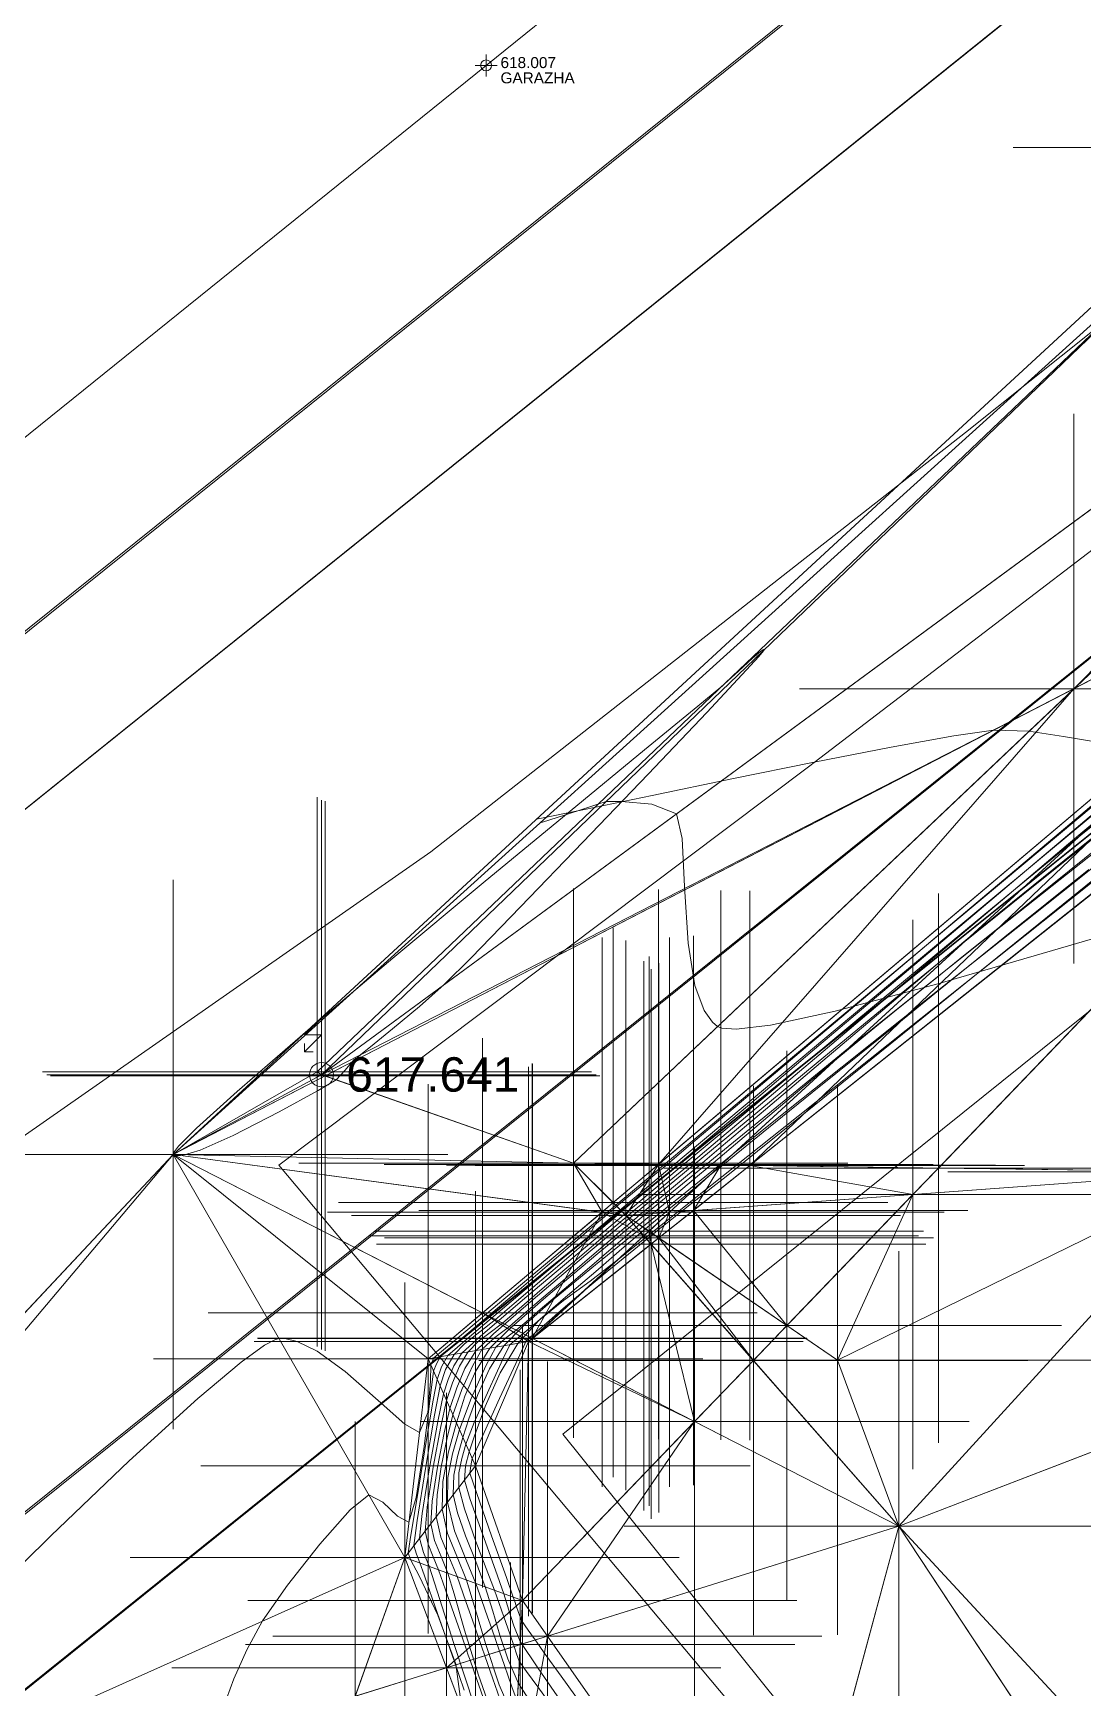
# Model space of a CAD drawing. Header units: metres. Extents: x 7511918 to 7512107, y 4692231 to 4692386.
# Drawn here: x 7511958.15 to 7511969.62, y 4692330.75 to 4692348.82 of the extents above; entities that cross this region are included whole.
import ezdxf

# ---------------------------------------------------------------- set-up
doc = ezdxf.new("R2010")
doc.units = ezdxf.units.M
for name, color, linetype, lineweight in [('A - Rrugë_Pen_No__1', 7, 'Continuous', 0), ('garazha', 134, 'Continuous', 0), ('germimi  modeli pikat', 1, 'Continuous', 0), ('germimi modeli izo hipse', 11, 'Continuous', 0), ('germimi modeli izo hipse krysore', 11, 'Continuous', 0), ('germimi modeli trek', 1, 'Continuous', 0), ('objekt ekzistues', 1, 'Continuous', 0), ('parcela', 7, 'Continuous', 0), ('Parcela Fqinje', 251, 'Continuous', 0), ('rruga_matjet', 45, 'Continuous', 0), ('shtyll elektrike', 1, 'Continuous', 0), ('terreni  izohipset themelore', 211, 'Continuous', 0), ('terreni  pikat modelit', 133, 'Continuous', 0), ('terreni trek modelit', 132, 'Continuous', 0), ('Themel pllaka o3 ferizaj pikat', 30, 'Continuous', 0), ('vellimi  izo kryesore', 97, 'Continuous', 0), ('vellimi  pikat', 97, 'Continuous', 0), ('vellimi  trek', 97, 'Continuous', 0), ('vellimi izo themelore', 97, 'Continuous', 0)]:
    doc.layers.add(name, color=color, linetype=linetype, lineweight=lineweight)
doc.styles.get("Standard").update_dxf_attribs({"font": 'arial.ttf'})

# ---------------------------------------------------------------- blocks, each defined once
blk = doc.blocks.new('Pole electricity_ Shtyllë Elekrike Druri - tension i lartë')
at = {"color": 1, "linetype": 'ByBlock', "lineweight": 0, "flags": 128}
for points in [[(0, 0.5), (0, 2.35), (-0.7, 1.65), (0, 1.65), (-0.7, 0.95)], [(-0.35, 0.95), (-0.7, 0.95), (-0.7, 1.3)]]:
    blk.add_lwpolyline(points, dxfattribs=at)
at = {"color": 1, "linetype": 'ByBlock', "lineweight": 0}
blk.add_circle((0, 0), 0.5, dxfattribs=at)
blk = doc.blocks.new('Shtylle_Elekrike_Druri')
at = {"color": 1, "lineweight": 0}
blk.add_blockref('Pole electricity_ Shtyllë Elekrike Druri - tension i lartë', (0, 0), dxfattribs=at)
blk = doc.blocks.new('*U62', base_point=(7511961.304, 4692337.446, 617.641))
at = {"layer": 'shtyll elektrike', "color": 0, "linetype": 'ByBlock', "lineweight": -2, "xscale": 0.2631578938478685, "yscale": 0.2631578938478685, "zscale": 0.2631578938478685}
blk.add_blockref('Shtylle_Elekrike_Druri', (7511961.304, 4692337.446, 617.641), dxfattribs=at)
at = {"layer": 'shtyll elektrike', "linetype": 'ByBlock', "insert": (7511961.574, 4692337.446, 617.641), "char_height": 0.375, "attachment_point": 4}
blk.add_mtext('617.641', dxfattribs=at)
blk = doc.blocks.new('*U329', base_point=(7511963.103, 4692348.469, 618.007))
at = {"layer": 'rruga_matjet', "linetype": 'ByBlock', "lineweight": -2}
for p, q in [((7511963.103, 4692348.349, 618.007), (7511963.103, 4692348.589, 618.007)), ((7511962.983, 4692348.469, 618.007), (7511963.223, 4692348.469, 618.007))]:
    blk.add_line(p, q, dxfattribs=at)
blk.add_circle((7511963.103, 4692348.469, 618.007), 0.06, dxfattribs=at)
at = {"layer": 'rruga_matjet', "linetype": 'ByBlock', "char_height": 0.12}
for s, insert, attachment_point in [('{\\fArial|b0|i0|c0|p34;\\C256;618.007}', (7511963.26, 4692348.499, 618.007), 4), ('{\\fArial|b0|i0|c0|p34;\\C256;GARAZHA}', (7511963.26, 4692348.393, 618.007), 1)]:
    blk.add_mtext(s, dxfattribs=dict(at, insert=insert, attachment_point=attachment_point))

msp = doc.modelspace()

# ---------------------------------------------------------------- linework, layer by layer
at = {"layer": 'A - Rrugë_Pen_No__1', "color": 5, "linetype": 'Continuous', "lineweight": 13}
for points in [[(7511923.403, 4692314.426), (7511977.414, 4692357.806), (7511977.851, 4692358.357), (7511978.027, 4692359.039), (7511977.913, 4692359.732), (7511977.528, 4692360.32), (7511972.741, 4692364.958), (7511968.144, 4692369.785), (7511963.744, 4692374.793)], [(7511924.358, 4692313.278), (7511979.135, 4692357.266), (7511979.783, 4692357.897), (7511980.312, 4692358.629), (7511980.705, 4692359.443), (7511981.002, 4692360.632), (7511981.013, 4692361.858), (7511980.737, 4692363.052), (7511980.189, 4692364.149), (7511979.399, 4692365.086), (7511974.582, 4692369.882), (7511969.971, 4692374.875)]]:
    msp.add_lwpolyline(points, dxfattribs=at)
for points in [[(7512057.317, 4692333.301, -0.166623), (7512008.192, 4692343.164, -0.026969), (7511992.916, 4692353.524, 0.354905), (7511983.439, 4692353.026), (7511972.538, 4692344.272), (7511925.79, 4692306.725)], [(7512057.317, 4692328.478, -0.165277), (7512005.772, 4692339.077, -0.032931), (7511987.41, 4692351.797), (7511986.673, 4692352.201), (7511985.843, 4692352.338), (7511985.015, 4692352.192), (7511984.282, 4692351.78), (7511967.317, 4692338.154), (7511926.891, 4692305.686)]]:
    msp.add_lwpolyline(points, format="xyb", dxfattribs=at)
at = {"layer": 'garazha'}
msp.add_polyline3d([(7511967.402, 4692351.936, 618.007), (7511963.103, 4692348.469, 618.007)], dxfattribs=at)
at = {"layer": 'germimi  modeli pikat', "color": 1, "linetype": 'Continuous', "lineweight": 0}
for p, q in [((7511959.685, 4692335.724, 617.578), (7511959.685, 4692337.424, 617.578)), ((7511958.835, 4692336.574, 617.578), (7511960.535, 4692336.574, 617.578)), ((7511963.567, 4692333.682, 610.238), (7511963.567, 4692335.382, 610.238)), ((7511962.469, 4692333.492, 617.404), (7511962.469, 4692335.192, 617.404)), ((7511962.717, 4692334.532, 610.238), (7511964.417, 4692334.532, 610.238)), ((7511961.619, 4692334.342, 617.404), (7511963.319, 4692334.342, 617.404)), ((7511962.987, 4692332.323, 610.029), (7511962.987, 4692334.023, 610.029)), ((7511962.137, 4692333.173, 610.029), (7511963.837, 4692333.173, 610.029)), ((7511962.213, 4692331.325, 616.313), (7511962.213, 4692333.025, 616.313)), ((7511963.499, 4692330.854, 610.011), (7511963.499, 4692332.554, 610.011)), ((7511961.363, 4692332.175, 616.313), (7511963.063, 4692332.175, 616.313)), ((7511962.649, 4692331.704, 610.011), (7511964.349, 4692331.704, 610.011))]:
    msp.add_line(p, q, dxfattribs=at)
at = {"layer": 'germimi modeli izo hipse', "color": 11, "linetype": 'Continuous', "lineweight": 0, "elevation": 615}
msp.add_lwpolyline([(7511970.276, 4692340.606), (7511969.6, 4692340.061), (7511968.948, 4692339.526), (7511968.11, 4692338.834), (7511967.155, 4692338.042), (7511966.152, 4692337.207), (7511965.17, 4692336.388), (7511964.279, 4692335.64), (7511963.547, 4692335.023), (7511963.043, 4692334.592), (7511962.837, 4692334.406), (7511962.751, 4692334.267), (7511962.689, 4692334.119), (7511962.638, 4692333.961), (7511962.574, 4692333.66), (7511962.484, 4692333.151), (7511962.405, 4692332.653), (7511962.375, 4692332.384), (7511962.418, 4692332.229), (7511962.481, 4692332.077), (7511962.567, 4692331.806), (7511962.75, 4692331.235), (7511962.979, 4692330.537)], dxfattribs=at)
at = {"layer": 'germimi modeli izo hipse krysore', "color": 11, "linetype": 'Continuous', "lineweight": 0}
for points, elevation in [([(7511969.782, 4692341.078), (7511969.412, 4692341.139), (7511969.034, 4692341.197), (7511968.647, 4692341.208), (7511968.212, 4692341.148), (7511967.528, 4692341.025), (7511966.688, 4692340.86), (7511965.787, 4692340.676), (7511964.918, 4692340.496), (7511964.176, 4692340.342), (7511963.654, 4692340.236)], 618), ([(7511970.369, 4692340.812), (7511969.594, 4692340.169), (7511968.619, 4692339.357), (7511967.521, 4692338.441), (7511966.378, 4692337.486), (7511965.267, 4692336.556), (7511964.264, 4692335.716), (7511963.448, 4692335.03), (7511962.896, 4692334.563), (7511962.684, 4692334.379), (7511962.616, 4692334.255), (7511962.568, 4692334.119), (7511962.525, 4692333.891), (7511962.445, 4692333.419), (7511962.355, 4692332.871), (7511962.282, 4692332.416), (7511962.252, 4692332.225), (7511962.277, 4692332.152), (7511962.372, 4692331.973), (7511962.576, 4692331.543), (7511962.771, 4692331.01), (7511962.838, 4692330.52)], 616), ([(7511970.115, 4692340.701), (7511968.977, 4692339.75), (7511967.737, 4692338.713), (7511966.473, 4692337.655), (7511965.264, 4692336.642), (7511964.186, 4692335.74), (7511963.319, 4692335.014), (7511962.742, 4692334.53), (7511962.531, 4692334.353), (7511962.497, 4692334.278), (7511962.494, 4692334.096), (7511962.465, 4692333.755), (7511962.374, 4692333.54), (7511962.213, 4692333.628), (7511961.924, 4692333.888), (7511961.562, 4692334.206), (7511961.257, 4692334.426), (7511961.038, 4692334.533), (7511960.903, 4692334.564), (7511960.84, 4692334.564), (7511960.8, 4692334.554), (7511960.683, 4692334.493), (7511960.425, 4692334.307), (7511959.952, 4692333.91), (7511959.202, 4692333.228), (7511958.345, 4692332.41), (7511957.45, 4692331.53)], 617), ([(7511970.383, 4692340.376), (7511969.375, 4692339.579), (7511968.446, 4692338.843), (7511967.656, 4692338.214), (7511967.066, 4692337.739), (7511966.416, 4692337.209), (7511965.706, 4692336.63), (7511964.99, 4692336.043), (7511964.323, 4692335.492), (7511963.757, 4692335.016), (7511963.346, 4692334.658), (7511963.144, 4692334.459), (7511962.986, 4692334.205), (7511962.872, 4692333.934), (7511962.778, 4692333.644), (7511962.692, 4692333.328), (7511962.631, 4692333.003), (7511962.621, 4692332.701), (7511962.68, 4692332.437), (7511962.783, 4692332.188), (7511962.889, 4692331.927), (7511962.976, 4692331.639), (7511963.096, 4692331.233), (7511963.247, 4692330.781), (7511963.431, 4692330.354)], 613), ([(7511969.878, 4692340.137), (7511969.082, 4692339.505), (7511968.333, 4692338.9), (7511967.559, 4692338.267), (7511966.71, 4692337.569), (7511965.839, 4692336.849), (7511964.997, 4692336.151), (7511964.239, 4692335.517), (7511963.617, 4692334.991), (7511963.183, 4692334.615), (7511962.991, 4692334.432), (7511962.869, 4692334.236), (7511962.781, 4692334.027), (7511962.708, 4692333.802), (7511962.643, 4692333.535), (7511962.57, 4692333.159), (7511962.514, 4692332.789), (7511962.498, 4692332.542), (7511962.539, 4692332.358), (7511962.611, 4692332.184), (7511962.685, 4692332.002), (7511962.752, 4692331.777), (7511962.866, 4692331.381), (7511963.019, 4692330.887), (7511963.203, 4692330.37)], 614), ([(7511970.28, 4692340.141), (7511969.088, 4692339.196), (7511967.967, 4692338.306), (7511966.994, 4692337.533), (7511966.245, 4692336.937), (7511965.799, 4692336.578), (7511965.318, 4692336.189), (7511964.803, 4692335.777), (7511964.297, 4692335.37), (7511963.848, 4692334.999), (7511963.5, 4692334.694), (7511963.297, 4692334.485), (7511963.139, 4692334.232), (7511963.011, 4692333.952), (7511962.914, 4692333.689), (7511962.849, 4692333.485), (7511962.789, 4692333.277), (7511962.749, 4692333.071), (7511962.744, 4692332.86), (7511962.789, 4692332.661), (7511962.879, 4692332.409), (7511962.989, 4692332.13), (7511963.093, 4692331.853), (7511963.177, 4692331.587), (7511963.253, 4692331.325), (7511963.34, 4692331.065), (7511963.453, 4692330.806), (7511963.652, 4692330.491)], 612), ([(7511970.332, 4692340.034), (7511968.992, 4692338.968), (7511967.691, 4692337.933), (7511966.512, 4692336.995), (7511965.538, 4692336.219), (7511964.85, 4692335.672), (7511964.532, 4692335.417), (7511964.238, 4692335.192), (7511963.947, 4692334.98), (7511963.679, 4692334.76), (7511963.45, 4692334.512), (7511963.257, 4692334.189), (7511963.094, 4692333.822), (7511962.976, 4692333.503), (7511962.919, 4692333.327), (7511962.879, 4692333.173), (7511962.867, 4692333.019), (7511962.929, 4692332.808), (7511963.062, 4692332.43), (7511963.204, 4692332.036), (7511963.297, 4692331.778), (7511963.352, 4692331.599), (7511963.405, 4692331.428), (7511963.476, 4692331.257), (7511963.667, 4692330.97), (7511964.131, 4692330.297)], 611)]:
    msp.add_lwpolyline(points, dxfattribs=dict(at, elevation=elevation))
at = {"layer": 'germimi modeli trek', "color": 1, "linetype": 'Continuous', "lineweight": 0}
for points in [[(7511959.685, 4692336.574, 617.578), (7511973.702, 4692343.821, 618.238), (7511979.813, 4692355.145, 619.718)], [(7511973.702, 4692343.821, 618.238), (7511959.685, 4692336.574, 617.578), (7511962.469, 4692334.342, 617.404)], [(7511962.469, 4692334.342, 617.404), (7511963.567, 4692334.532, 610.238), (7511973.702, 4692343.821, 618.238)], [(7511973.702, 4692343.821, 618.238), (7511963.567, 4692334.532, 610.238), (7511974.871, 4692343.519, 610.106)], [(7511974.871, 4692343.519, 610.106), (7511963.499, 4692331.704, 610.011), (7511969.891, 4692322.577, 609.961)], [(7511974.871, 4692343.519, 610.106), (7511963.567, 4692334.532, 610.238), (7511963.499, 4692331.704, 610.011)], [(7511959.685, 4692336.574, 617.578), (7511948.645, 4692324.808, 617.106), (7511952.192, 4692327.691, 617.257)], [(7511959.685, 4692336.574, 617.578), (7511952.192, 4692327.691, 617.257), (7511962.213, 4692332.175, 616.313)], [(7511959.685, 4692336.574, 617.578), (7511962.213, 4692332.175, 616.313), (7511962.469, 4692334.342, 617.404)], [(7511962.469, 4692334.342, 617.404), (7511962.987, 4692333.173, 610.029), (7511963.567, 4692334.532, 610.238)], [(7511963.567, 4692334.532, 610.238), (7511962.987, 4692333.173, 610.029), (7511963.499, 4692331.704, 610.011)], [(7511962.469, 4692334.342, 617.404), (7511962.213, 4692332.175, 616.313), (7511962.987, 4692333.173, 610.029)], [(7511962.213, 4692332.175, 616.313), (7511963.499, 4692331.704, 610.011), (7511962.987, 4692333.173, 610.029)], [(7511962.213, 4692332.175, 616.313), (7511952.192, 4692327.691, 617.257), (7511959.097, 4692323.448, 615.979)], [(7511963.368, 4692329.119, 615.735), (7511962.213, 4692332.175, 616.313), (7511959.097, 4692323.448, 615.979)], [(7511963.368, 4692329.119, 615.735), (7511963.499, 4692331.704, 610.011), (7511962.213, 4692332.175, 616.313)], [(7511963.368, 4692329.119, 615.735), (7511969.891, 4692322.577, 609.961), (7511963.499, 4692331.704, 610.011)]]:
    msp.add_3dface(points, dxfattribs=at)
at = {"layer": 'objekt ekzistues'}
msp.add_polyline3d([(7511937.511, 4692327.929, 617.986), (7511956.726, 4692343.331, 617.991), (7511963.103, 4692348.469, 618.007)], dxfattribs=at)
at = {"layer": 'parcela', "elevation": 609.752}
msp.add_lwpolyline([(7512014.001, 4692331.061), (7512007.601, 4692322.736), (7511996.728, 4692308.593), (7511996.478, 4692308.808), (7511984.225, 4692318.67), (7511979.511, 4692314.209), (7511960.838, 4692336.459), (7511966.627, 4692340.808), (7511982.769, 4692353.148), (7511985.853, 4692355.253), (7512004.361, 4692337.945), (7512007.31, 4692335.187), (7512013.22, 4692331.467), (7512014.001, 4692331.061)], dxfattribs=at)
at = {"layer": 'Parcela Fqinje', "elevation": 609.752, "flags": 128}
msp.add_lwpolyline([(7512042.427, 4692243.089), (7512036.416, 4692234.41), (7512024.736, 4692231.331), (7512026.537, 4692239.37), (7512014.952, 4692250.065), (7512021.597, 4692257.99), (7512022.307, 4692258.85), (7512017.867, 4692262.99), (7512009.674, 4692254.166), (7511990.138, 4692265.631), (7511972.308, 4692273.251), (7511941.458, 4692293.101), (7511928.331, 4692300.748), (7511927.019, 4692301.512), (7511918.211, 4692306.549), (7511919.271, 4692307.313), (7511925.6, 4692312.428), (7511939.02, 4692321.55), (7511937.962, 4692322.418), (7511950.248, 4692331.332), (7511962.497, 4692339.88), (7511968.34, 4692344.458), (7511984.021, 4692356.967), (7511985.853, 4692355.253)], dxfattribs=at)
at = {"layer": 'rruga_matjet'}
msp.add_polyline3d([(7511977.387, 4692357.806, 619.84), (7511947.655, 4692333.937, 617.362), (7511938.212, 4692326.352, 617.264), (7511937.115, 4692328.317, 617.478), (7511931.708, 4692335.012, 617.51), (7511919.54, 4692330.522, 617.115), (7511924.362, 4692320.692, 616.987), (7511926.97, 4692315.376, 616.987), (7511938.668, 4692324.766, 617.224), (7511948.568, 4692332.719, 617.373), (7511979.122, 4692357.264, 619.879)], close=True, dxfattribs=at)
msp.add_polyline3d([(7511939.574, 4692317.73, 616.941), (7511940.465, 4692316.601, 616.986), (7511952.838, 4692326.546, 617.18), (7511984.282, 4692351.78, 619.849), (7511983.421, 4692353.012, 619.849), (7511951.951, 4692327.772, 617.213), (7511939.574, 4692317.73, 616.941)], dxfattribs=at)
at = {"layer": 'terreni  izohipset themelore', "color": 211, "linetype": 'Continuous', "lineweight": 0, "elevation": 618}
msp.add_lwpolyline([(7511963.693, 4692340.195), (7511963.72, 4692340.204), (7511963.8, 4692340.23), (7511963.96, 4692340.281), (7511964.18, 4692340.352), (7511964.323, 4692340.399), (7511964.413, 4692340.429), (7511964.581, 4692340.43), (7511964.914, 4692340.402), (7511965.184, 4692340.296), (7511965.246, 4692340.024), (7511965.271, 4692339.5), (7511965.31, 4692338.881), (7511965.385, 4692338.42), (7511965.484, 4692338.147), (7511965.576, 4692338.018), (7511965.632, 4692337.972), (7511965.679, 4692337.954), (7511965.836, 4692337.943), (7511966.209, 4692337.988), (7511966.916, 4692338.141), (7511968.038, 4692338.439), (7511969.293, 4692338.801), (7511970.542, 4692339.165)], dxfattribs=at)
at = {"layer": 'terreni  pikat modelit', "color": 133, "linetype": 'Continuous', "lineweight": 0}
for p, q in [((7511961.256, 4692336.628, 617.65), (7511961.256, 4692338.328, 617.65)), ((7511961.304, 4692336.596, 617.641), (7511961.304, 4692338.296, 617.641)), ((7511960.406, 4692337.478, 617.65), (7511962.106, 4692337.478, 617.65)), ((7511959.685, 4692335.724, 617.578), (7511959.685, 4692337.424, 617.578)), ((7511960.454, 4692337.446, 617.641), (7511962.154, 4692337.446, 617.641)), ((7511964.056, 4692335.63, 617.849), (7511964.056, 4692337.33, 617.849)), ((7511964.631, 4692335.06, 617.848), (7511964.631, 4692336.76, 617.848)), ((7511958.835, 4692336.574, 617.578), (7511960.535, 4692336.574, 617.578)), ((7511963.206, 4692336.48, 617.849), (7511964.906, 4692336.48, 617.849)), ((7511963.781, 4692335.91, 617.848), (7511965.481, 4692335.91, 617.848)), ((7511966.944, 4692333.479, 617.65), (7511966.944, 4692335.179, 617.65)), ((7511966.094, 4692334.329, 617.65), (7511967.794, 4692334.329, 617.65)), ((7511967.613, 4692331.667, 617.572), (7511967.613, 4692333.367, 617.572)), ((7511966.763, 4692332.517, 617.572), (7511968.463, 4692332.517, 617.572))]:
    msp.add_line(p, q, dxfattribs=at)
at = {"layer": 'terreni trek modelit', "color": 132, "linetype": 'Continuous', "lineweight": 0}
for points in [[(7511971.86, 4692347.574, 618.86), (7511961.304, 4692337.446, 617.641), (7511978.1, 4692349.784, 619.195)], [(7511978.1, 4692349.784, 619.195), (7511961.304, 4692337.446, 617.641), (7511964.056, 4692336.48, 617.849)], [(7511978.1, 4692349.784, 619.195), (7511964.056, 4692336.48, 617.849), (7511971.149, 4692336.384, 617.61)], [(7511971.86, 4692347.574, 618.86), (7511959.685, 4692336.574, 617.578), (7511961.256, 4692337.478, 617.65)], [(7511971.86, 4692347.574, 618.86), (7511961.256, 4692337.478, 617.65), (7511961.304, 4692337.446, 617.641)], [(7511961.304, 4692337.446, 617.641), (7511961.256, 4692337.478, 617.65), (7511959.685, 4692336.574, 617.578)], [(7511964.056, 4692336.48, 617.849), (7511961.304, 4692337.446, 617.641), (7511959.685, 4692336.574, 617.578)], [(7511959.685, 4692336.574, 617.578), (7511951.545, 4692327.899, 617.23), (7511952.192, 4692327.691, 617.257)], [(7511967.613, 4692332.517, 617.572), (7511959.685, 4692336.574, 617.578), (7511952.192, 4692327.691, 617.257)], [(7511964.056, 4692336.48, 617.849), (7511959.685, 4692336.574, 617.578), (7511964.631, 4692335.91, 617.848)], [(7511964.631, 4692335.91, 617.848), (7511959.685, 4692336.574, 617.578), (7511967.613, 4692332.517, 617.572)], [(7511971.149, 4692336.384, 617.61), (7511964.056, 4692336.48, 617.849), (7511964.631, 4692335.91, 617.848)], [(7511971.149, 4692336.384, 617.61), (7511964.631, 4692335.91, 617.848), (7511966.944, 4692334.329, 617.65)], [(7511971.149, 4692336.384, 617.61), (7511966.944, 4692334.329, 617.65), (7511967.613, 4692332.517, 617.572)], [(7511974.176, 4692335.037, 618.81), (7511971.149, 4692336.384, 617.61), (7511967.613, 4692332.517, 617.572)], [(7511964.631, 4692335.91, 617.848), (7511967.613, 4692332.517, 617.572), (7511966.944, 4692334.329, 617.65)], [(7511974.176, 4692335.037, 618.81), (7511967.613, 4692332.517, 617.572), (7511979.964, 4692319.184, 617.566)], [(7511967.613, 4692332.517, 617.572), (7511952.192, 4692327.691, 617.257), (7511963.715, 4692318.075, 616.677)], [(7511967.613, 4692332.517, 617.572), (7511963.715, 4692318.075, 616.677), (7511977.643, 4692317.311, 617.22)], [(7511967.613, 4692332.517, 617.572), (7511977.643, 4692317.311, 617.22), (7511979.964, 4692319.184, 617.566)]]:
    msp.add_3dface(points, dxfattribs=at)
at = {"layer": 'Themel pllaka o3 ferizaj pikat', "elevation": 609.752, "flags": 128}
msp.add_lwpolyline([(7512009.128, 4692333.136), (7511999.067, 4692317.853), (7511996.7, 4692314.26), (7511986.973, 4692320.665, 0.158744), (7511982.972, 4692321.761, 0.158634), (7511979.093, 4692320.292), (7511976.341, 4692318.082), (7511974.776, 4692320.031), (7511963.942, 4692333.519), (7511984.035, 4692349.657)], format="xyb", close=True, dxfattribs=at)
at = {"layer": 'vellimi  izo kryesore', "color": 97, "linetype": 'Continuous', "lineweight": 0}
for points, elevation in [([(7511970.677, 4692341.194), (7511969.481, 4692340.183), (7511968.226, 4692339.124), (7511967.036, 4692338.118), (7511966.033, 4692337.271), (7511965.341, 4692336.686), (7511965.081, 4692336.466), (7511965.042, 4692336.434), (7511965.003, 4692336.402), (7511964.946, 4692336.355), (7511964.881, 4692336.3), (7511964.783, 4692336.219), (7511964.622, 4692336.085), (7511964.531, 4692336.01), (7511964.487, 4692335.972), (7511964.443, 4692335.935), (7511964.375, 4692335.877), (7511964.292, 4692335.806), (7511964.123, 4692335.661), (7511963.769, 4692335.358), (7511963.387, 4692335.03), (7511963.13, 4692334.811), (7511962.913, 4692334.63), (7511962.703, 4692334.456), (7511962.599, 4692334.364), (7511962.56, 4692334.288), (7511962.529, 4692334.207), (7511962.496, 4692333.943), (7511962.425, 4692333.387), (7511962.339, 4692332.83), (7511962.258, 4692332.56), (7511962.135, 4692332.623), (7511961.975, 4692332.779), (7511961.821, 4692332.856), (7511961.618, 4692332.693), (7511961.286, 4692332.32), (7511960.931, 4692331.872), (7511960.661, 4692331.48), (7511960.487, 4692331.164), (7511960.346, 4692330.847), (7511960.227, 4692330.519)], -1), ([(7511970.406, 4692340.863), (7511969.596, 4692340.179), (7511968.653, 4692339.382), (7511967.67, 4692338.551), (7511966.74, 4692337.766), (7511965.957, 4692337.103), (7511965.412, 4692336.643), (7511965.201, 4692336.465), (7511965.112, 4692336.391), (7511965.022, 4692336.317), (7511964.879, 4692336.197), (7511964.743, 4692336.084), (7511964.652, 4692336.009), (7511964.586, 4692335.954), (7511964.547, 4692335.921), (7511964.493, 4692335.875), (7511964.378, 4692335.776), (7511964.183, 4692335.609), (7511964.006, 4692335.458), (7511963.713, 4692335.206), (7511963.411, 4692334.947), (7511963.206, 4692334.772), (7511963.034, 4692334.636), (7511962.868, 4692334.506), (7511962.752, 4692334.391), (7511962.66, 4692334.228), (7511962.599, 4692334.048), (7511962.538, 4692333.728), (7511962.441, 4692333.144), (7511962.351, 4692332.576), (7511962.313, 4692332.304), (7511962.342, 4692332.209), (7511962.38, 4692332.114), (7511962.425, 4692331.983), (7511962.521, 4692331.706), (7511962.64, 4692331.365), (7511962.752, 4692331.044), (7511962.863, 4692330.724)], -2), ([(7511969.822, 4692340.265), (7511969.466, 4692339.966), (7511968.791, 4692339.397), (7511967.932, 4692338.671), (7511967.022, 4692337.901), (7511966.194, 4692337.201), (7511965.582, 4692336.684), (7511965.321, 4692336.463), (7511965.182, 4692336.347), (7511965.042, 4692336.232), (7511964.901, 4692336.114), (7511964.74, 4692335.981), (7511964.657, 4692335.912), (7511964.611, 4692335.873), (7511964.566, 4692335.834), (7511964.472, 4692335.754), (7511964.277, 4692335.586), (7511964.074, 4692335.413), (7511963.895, 4692335.26), (7511963.662, 4692335.06), (7511963.437, 4692334.867), (7511963.281, 4692334.734), (7511963.147, 4692334.632), (7511963.018, 4692334.535), (7511962.904, 4692334.417), (7511962.811, 4692334.263), (7511962.734, 4692334.082), (7511962.67, 4692333.889), (7511962.607, 4692333.605), (7511962.526, 4692333.16), (7511962.458, 4692332.722), (7511962.436, 4692332.462), (7511962.468, 4692332.317), (7511962.525, 4692332.181), (7511962.583, 4692332.039), (7511962.685, 4692331.749), (7511962.819, 4692331.364), (7511962.888, 4692331.164), (7511962.908, 4692331.107), (7511962.928, 4692331.051), (7511963.002, 4692330.839), (7511963.163, 4692330.386)], -3), ([(7511970.673, 4692340.33), (7511969.504, 4692339.386), (7511968.422, 4692338.512), (7511967.517, 4692337.781), (7511966.877, 4692337.264), (7511966.593, 4692337.035), (7511966.326, 4692336.818), (7511966.069, 4692336.61), (7511965.876, 4692336.455), (7511965.725, 4692336.336), (7511965.58, 4692336.222), (7511965.474, 4692336.139), (7511965.348, 4692336.039), (7511965.24, 4692335.954), (7511965.133, 4692335.869), (7511965.048, 4692335.801), (7511964.984, 4692335.75), (7511964.929, 4692335.706), (7511964.859, 4692335.651), (7511964.718, 4692335.535), (7511964.427, 4692335.295), (7511964.165, 4692335.077), (7511963.946, 4692334.891), (7511963.736, 4692334.711), (7511963.639, 4692334.628), (7511963.583, 4692334.579), (7511963.544, 4692334.547), (7511963.452, 4692334.347), (7511963.25, 4692333.909), (7511963.047, 4692333.466), (7511962.952, 4692333.253), (7511962.935, 4692333.173), (7511962.925, 4692333.094), (7511963, 4692332.872), (7511963.162, 4692332.411), (7511963.324, 4692331.953), (7511963.399, 4692331.741), (7511963.416, 4692331.693), (7511963.432, 4692331.645), (7511963.456, 4692331.572), (7511963.488, 4692331.486), (7511963.561, 4692331.379), (7511963.638, 4692331.273), (7511963.688, 4692331.203), (7511963.738, 4692331.133), (7511963.922, 4692330.877), (7511964.369, 4692330.256)], -7), ([(7511969.773, 4692340.07), (7511969.418, 4692339.785), (7511969.079, 4692339.513), (7511968.742, 4692339.24), (7511968.389, 4692338.951), (7511968.011, 4692338.635), (7511967.438, 4692338.152), (7511966.782, 4692337.597), (7511966.156, 4692337.067), (7511965.672, 4692336.657), (7511965.441, 4692336.461), (7511965.304, 4692336.348), (7511965.173, 4692336.239), (7511965.062, 4692336.147), (7511964.893, 4692336.007), (7511964.791, 4692335.922), (7511964.75, 4692335.888), (7511964.711, 4692335.855), (7511964.638, 4692335.793), (7511964.509, 4692335.682), (7511964.234, 4692335.447), (7511963.965, 4692335.217), (7511963.735, 4692335.019), (7511963.513, 4692334.829), (7511963.357, 4692334.695), (7511963.198, 4692334.576), (7511963.057, 4692334.444), (7511962.956, 4692334.269), (7511962.839, 4692334.008), (7511962.74, 4692333.73), (7511962.676, 4692333.479), (7511962.612, 4692333.165), (7511962.567, 4692332.857), (7511962.558, 4692332.62), (7511962.609, 4692332.396), (7511962.696, 4692332.185), (7511962.787, 4692331.965), (7511962.882, 4692331.693), (7511962.975, 4692331.426), (7511963.024, 4692331.284), (7511963.056, 4692331.193), (7511963.088, 4692331.101), (7511963.176, 4692330.849), (7511963.33, 4692330.413)], -4), ([(7511969.687, 4692339.688), (7511968.772, 4692338.95), (7511968.064, 4692338.379), (7511967.653, 4692338.047), (7511967.183, 4692337.667), (7511966.667, 4692337.25), (7511966.19, 4692336.864), (7511965.835, 4692336.577), (7511965.688, 4692336.458), (7511965.618, 4692336.403), (7511965.549, 4692336.348), (7511965.422, 4692336.243), (7511965.212, 4692336.069), (7511965.101, 4692335.977), (7511965.058, 4692335.941), (7511964.952, 4692335.852), (7511964.846, 4692335.763), (7511964.796, 4692335.722), (7511964.642, 4692335.59), (7511964.301, 4692335.298), (7511963.945, 4692334.993), (7511963.748, 4692334.824), (7511963.608, 4692334.704), (7511963.507, 4692334.618), (7511963.433, 4692334.559), (7511963.363, 4692334.497), (7511963.285, 4692334.338), (7511963.132, 4692334.004), (7511962.974, 4692333.646), (7511962.881, 4692333.412), (7511962.836, 4692333.253), (7511962.806, 4692333.097), (7511962.803, 4692332.936), (7511962.866, 4692332.704), (7511962.992, 4692332.349), (7511963.122, 4692332.007), (7511963.195, 4692331.815), (7511963.246, 4692331.67), (7511963.296, 4692331.525), (7511963.361, 4692331.338), (7511963.409, 4692331.201), (7511963.436, 4692331.121), (7511963.465, 4692331.042), (7511963.545, 4692330.928), (7511963.669, 4692330.759), (7511963.827, 4692330.539)], -6)]:
    msp.add_lwpolyline(points, dxfattribs=dict(at, elevation=elevation))
at = {"layer": 'vellimi  pikat', "color": 97, "linetype": 'Continuous', "lineweight": 0}
for p, q in [((7511968.86, 4692347.574, -0.022), (7511974.86, 4692347.574, -0.022)), ((7511969.526, 4692338.662, -0.332), (7511969.526, 4692344.662, -0.332)), ((7511966.526, 4692341.662, -0.332), (7511972.526, 4692341.662, -0.332)), ((7511961.256, 4692334.478, 0.015), (7511961.256, 4692340.478, 0.015)), ((7511961.304, 4692334.446, 0.018), (7511961.304, 4692340.446, 0.018)), ((7511961.344, 4692334.432, 0.012), (7511961.344, 4692340.432, 0.012)), ((7511959.685, 4692333.574), (7511959.685, 4692339.574)), ((7511964.056, 4692333.48, -0.261), (7511964.056, 4692339.48, -0.261)), ((7511964.988, 4692333.467, -0.227), (7511964.988, 4692339.467, -0.227)), ((7511965.669, 4692333.458, -5.898), (7511965.669, 4692339.458, -5.898)), ((7511965.984, 4692333.454, -7.574), (7511965.984, 4692339.454, -7.574)), ((7511968.044, 4692333.426, -7.666), (7511968.044, 4692339.426, -7.666)), ((7511967.767, 4692333.138, -7.687), (7511967.767, 4692339.138, -7.687)), ((7511964.369, 4692332.945, -0.289), (7511964.369, 4692338.945, -0.289)), ((7511964.491, 4692333.049, -0.294), (7511964.491, 4692339.049, -0.294)), ((7511965.108, 4692332.945, -6.376), (7511965.108, 4692338.945, -6.376)), ((7511965.368, 4692332.964, -7.604), (7511965.368, 4692338.964, -7.604)), ((7511964.631, 4692332.91, -2.807), (7511964.631, 4692338.91, -2.807)), ((7511964.883, 4692332.738, -6.55), (7511964.883, 4692338.738, -6.55)), ((7511964.827, 4692332.687, -6.597), (7511964.827, 4692338.687, -6.597)), ((7511964.906, 4692332.597, -7.6), (7511964.906, 4692338.597, -7.6)), ((7511964.991, 4692332.664, -7.596), (7511964.991, 4692338.664, -7.596)), ((7511963.065, 4692331.845, -0.127), (7511963.065, 4692337.845, -0.127)), ((7511966.39, 4692331.708, -7.662), (7511966.39, 4692337.708, -7.662)), ((7511958.256, 4692337.478, 0.015), (7511964.256, 4692337.478, 0.015)), ((7511963.567, 4692331.532, -7.336), (7511963.567, 4692337.532, -7.336)), ((7511963.606, 4692331.568, -7.306), (7511963.606, 4692337.568, -7.306)), ((7511963.609, 4692331.566, -7.338), (7511963.609, 4692337.566, -7.338)), ((7511958.304, 4692337.446, 0.018), (7511964.304, 4692337.446, 0.018)), ((7511958.344, 4692337.432, 0.012), (7511964.344, 4692337.432, 0.012)), ((7511962.469, 4692331.342, -0.151), (7511962.469, 4692337.342, -0.151)), ((7511966.023, 4692331.326, -7.687), (7511966.023, 4692337.326, -7.687)), ((7511966.944, 4692331.329, -7.616), (7511966.944, 4692337.329, -7.616)), ((7511956.685, 4692336.574), (7511962.685, 4692336.574)), ((7511965.381, 4692330.659, -7.547), (7511965.381, 4692336.659, -7.547)), ((7511961.056, 4692336.48, -0.261), (7511967.056, 4692336.48, -0.261)), ((7511961.988, 4692336.467, -0.227), (7511967.988, 4692336.467, -0.227)), ((7511962.669, 4692336.458, -5.898), (7511968.669, 4692336.458, -5.898)), ((7511962.984, 4692336.454, -7.574), (7511968.984, 4692336.454, -7.574)), ((7511965.044, 4692336.426, -7.666), (7511971.044, 4692336.426, -7.666)), ((7511968.149, 4692336.384, -7.557), (7511974.149, 4692336.384, -7.557)), ((7511961.491, 4692336.049, -0.294), (7511967.491, 4692336.049, -0.294)), ((7511962.987, 4692330.173, -7.503), (7511962.987, 4692336.173, -7.503)), ((7511964.767, 4692336.138, -7.687), (7511970.767, 4692336.138, -7.687)), ((7511961.369, 4692335.945, -0.289), (7511967.369, 4692335.945, -0.289)), ((7511961.631, 4692335.91, -2.807), (7511967.631, 4692335.91, -2.807)), ((7511962.108, 4692335.945, -6.376), (7511968.108, 4692335.945, -6.376)), ((7511962.368, 4692335.964, -7.604), (7511968.368, 4692335.964, -7.604)), ((7511961.827, 4692335.687, -6.597), (7511967.827, 4692335.687, -6.597)), ((7511961.883, 4692335.738, -6.55), (7511967.883, 4692335.738, -6.55)), ((7511961.991, 4692335.664, -7.596), (7511967.991, 4692335.664, -7.596)), ((7511961.906, 4692335.597, -7.6), (7511967.906, 4692335.597, -7.6)), ((7511967.613, 4692329.517, -7.549), (7511967.613, 4692335.517, -7.549)), ((7511962.213, 4692329.175, -1.183), (7511962.213, 4692335.175, -1.183)), ((7511960.065, 4692334.845, -0.127), (7511966.065, 4692334.845, -0.127)), ((7511963.39, 4692334.708, -7.662), (7511969.39, 4692334.708, -7.662)), ((7511963.499, 4692328.704, -7.489), (7511963.499, 4692334.704, -7.489)), ((7511960.567, 4692334.532, -7.336), (7511966.567, 4692334.532, -7.336)), ((7511960.606, 4692334.568, -7.306), (7511966.606, 4692334.568, -7.306)), ((7511960.609, 4692334.566, -7.338), (7511966.609, 4692334.566, -7.338)), ((7511959.469, 4692334.342, -0.151), (7511965.469, 4692334.342, -0.151)), ((7511963.023, 4692334.326, -7.687), (7511969.023, 4692334.326, -7.687)), ((7511963.475, 4692328.222, -6.409), (7511963.475, 4692334.222, -6.409)), ((7511963.772, 4692328.315, -7.485), (7511963.772, 4692334.315, -7.485)), ((7511963.944, 4692334.329, -7.616), (7511969.944, 4692334.329, -7.616)), ((7511962.669, 4692327.97, -1.386), (7511962.669, 4692333.97, -1.386)), ((7511961.671, 4692327.658, -1.196), (7511961.671, 4692333.658, -1.196)), ((7511962.381, 4692333.659, -7.547), (7511968.381, 4692333.659, -7.547)), ((7511959.987, 4692333.173, -7.503), (7511965.987, 4692333.173, -7.503)), ((7511964.613, 4692332.517, -7.549), (7511970.613, 4692332.517, -7.549)), ((7511959.213, 4692332.175, -1.183), (7511965.213, 4692332.175, -1.183)), ((7511963.368, 4692326.119, -1.623), (7511963.368, 4692332.119, -1.623)), ((7511960.499, 4692331.704, -7.489), (7511966.499, 4692331.704, -7.489)), ((7511960.475, 4692331.222, -6.409), (7511966.475, 4692331.222, -6.409)), ((7511960.772, 4692331.315, -7.485), (7511966.772, 4692331.315, -7.485)), ((7511959.669, 4692330.97, -1.386), (7511965.669, 4692330.97, -1.386))]:
    msp.add_line(p, q, dxfattribs=at)
at = {"layer": 'vellimi  trek', "color": 97, "linetype": 'Continuous', "lineweight": 0}
for points in [[(7511976.145, 4692348.348, -0.184), (7511971.86, 4692347.574, -0.022), (7511961.304, 4692337.446, 0.018)], [(7511976.145, 4692348.348, -0.184), (7511961.304, 4692337.446, 0.018), (7511969.526, 4692341.662, -0.332)], [(7511976.145, 4692348.348, -0.184), (7511969.526, 4692341.662, -0.332), (7511975.686, 4692347.497, -0.245)], [(7511961.256, 4692337.478, 0.015), (7511971.86, 4692347.574, -0.022), (7511959.685, 4692336.574)], [(7511971.86, 4692347.574, -0.022), (7511961.256, 4692337.478, 0.015), (7511961.304, 4692337.446, 0.018)], [(7511969.526, 4692341.662, -0.332), (7511973.702, 4692343.821, -0.293), (7511975.686, 4692347.497, -0.245)], [(7511964.988, 4692336.467, -0.227), (7511973.702, 4692343.821, -0.293), (7511969.526, 4692341.662, -0.332)], [(7511964.988, 4692336.467, -0.227), (7511965.669, 4692336.458, -5.898), (7511973.702, 4692343.821, -0.293)], [(7511973.702, 4692343.821, -0.293), (7511965.669, 4692336.458, -5.898), (7511965.984, 4692336.454, -7.574)], [(7511965.984, 4692336.454, -7.574), (7511974.836, 4692343.491, -8.344), (7511973.702, 4692343.821, -0.293)], [(7511965.984, 4692336.454, -7.574), (7511974.826, 4692343.472, -8.343), (7511974.836, 4692343.491, -8.344)], [(7511965.984, 4692336.454, -7.574), (7511968.044, 4692336.426, -7.666), (7511974.826, 4692343.472, -8.343)], [(7511974.826, 4692343.472, -8.343), (7511968.044, 4692336.426, -7.666), (7511971.149, 4692336.384, -7.557)], [(7511961.304, 4692337.446, 0.018), (7511961.344, 4692337.432, 0.012), (7511969.526, 4692341.662, -0.332)], [(7511969.526, 4692341.662, -0.332), (7511961.344, 4692337.432, 0.012), (7511964.056, 4692336.48, -0.261)], [(7511964.988, 4692336.467, -0.227), (7511969.526, 4692341.662, -0.332), (7511964.056, 4692336.48, -0.261)], [(7511961.304, 4692337.446, 0.018), (7511961.256, 4692337.478, 0.015), (7511959.685, 4692336.574)], [(7511961.344, 4692337.432, 0.012), (7511961.304, 4692337.446, 0.018), (7511959.685, 4692336.574)], [(7511959.685, 4692336.574), (7511964.056, 4692336.48, -0.261), (7511961.344, 4692337.432, 0.012)], [(7511959.685, 4692336.574), (7511951.545, 4692327.899), (7511952.192, 4692327.691)], [(7511952.192, 4692327.691), (7511962.213, 4692332.175, -1.183), (7511959.685, 4692336.574)], [(7511959.685, 4692336.574), (7511964.369, 4692335.945, -0.289), (7511964.056, 4692336.48, -0.261)], [(7511959.685, 4692336.574), (7511963.065, 4692334.845, -0.127), (7511964.369, 4692335.945, -0.289)], [(7511963.065, 4692334.845, -0.127), (7511959.685, 4692336.574), (7511962.469, 4692334.342, -0.151)], [(7511962.469, 4692334.342, -0.151), (7511959.685, 4692336.574), (7511962.213, 4692332.175, -1.183)], [(7511964.988, 4692336.467, -0.227), (7511964.056, 4692336.48, -0.261), (7511964.491, 4692336.049, -0.294)], [(7511964.491, 4692336.049, -0.294), (7511964.056, 4692336.48, -0.261), (7511964.369, 4692335.945, -0.289)], [(7511964.988, 4692336.467, -0.227), (7511964.491, 4692336.049, -0.294), (7511964.631, 4692335.91, -2.807)], [(7511965.108, 4692335.945, -6.376), (7511964.988, 4692336.467, -0.227), (7511964.631, 4692335.91, -2.807)], [(7511965.108, 4692335.945, -6.376), (7511965.669, 4692336.458, -5.898), (7511964.988, 4692336.467, -0.227)], [(7511965.108, 4692335.945, -6.376), (7511965.368, 4692335.964, -7.604), (7511965.669, 4692336.458, -5.898)], [(7511965.368, 4692335.964, -7.604), (7511965.984, 4692336.454, -7.574), (7511965.669, 4692336.458, -5.898)], [(7511967.767, 4692336.138, -7.687), (7511965.984, 4692336.454, -7.574), (7511965.368, 4692335.964, -7.604)], [(7511967.767, 4692336.138, -7.687), (7511968.044, 4692336.426, -7.666), (7511965.984, 4692336.454, -7.574)], [(7511967.767, 4692336.138, -7.687), (7511971.149, 4692336.384, -7.557), (7511968.044, 4692336.426, -7.666)], [(7511971.149, 4692336.384, -7.557), (7511966.944, 4692334.329, -7.616), (7511967.613, 4692332.517, -7.549)], [(7511971.149, 4692336.384, -7.557), (7511967.767, 4692336.138, -7.687), (7511966.944, 4692334.329, -7.616)], [(7511972.721, 4692334.478, -8.492), (7511971.149, 4692336.384, -7.557), (7511967.613, 4692332.517, -7.549)], [(7511964.491, 4692336.049, -0.294), (7511964.369, 4692335.945, -0.289), (7511964.631, 4692335.91, -2.807)], [(7511967.767, 4692336.138, -7.687), (7511965.368, 4692335.964, -7.604), (7511966.39, 4692334.708, -7.662)], [(7511967.767, 4692336.138, -7.687), (7511966.39, 4692334.708, -7.662), (7511966.944, 4692334.329, -7.616)], [(7511964.369, 4692335.945, -0.289), (7511963.065, 4692334.845, -0.127), (7511963.606, 4692334.568, -7.306)], [(7511963.606, 4692334.568, -7.306), (7511964.827, 4692335.687, -6.597), (7511964.369, 4692335.945, -0.289)], [(7511964.827, 4692335.687, -6.597), (7511964.631, 4692335.91, -2.807), (7511964.369, 4692335.945, -0.289)], [(7511965.108, 4692335.945, -6.376), (7511964.631, 4692335.91, -2.807), (7511964.883, 4692335.738, -6.55)], [(7511964.883, 4692335.738, -6.55), (7511964.631, 4692335.91, -2.807), (7511964.827, 4692335.687, -6.597)], [(7511965.108, 4692335.945, -6.376), (7511964.883, 4692335.738, -6.55), (7511964.991, 4692335.664, -7.596)], [(7511965.368, 4692335.964, -7.604), (7511964.991, 4692335.664, -7.596), (7511966.39, 4692334.708, -7.662)], [(7511965.108, 4692335.945, -6.376), (7511964.991, 4692335.664, -7.596), (7511965.368, 4692335.964, -7.604)], [(7511963.606, 4692334.568, -7.306), (7511963.609, 4692334.566, -7.338), (7511964.827, 4692335.687, -6.597)], [(7511964.827, 4692335.687, -6.597), (7511963.609, 4692334.566, -7.338), (7511964.906, 4692335.597, -7.6)], [(7511964.883, 4692335.738, -6.55), (7511964.827, 4692335.687, -6.597), (7511964.906, 4692335.597, -7.6)], [(7511964.883, 4692335.738, -6.55), (7511964.906, 4692335.597, -7.6), (7511964.991, 4692335.664, -7.596)], [(7511964.991, 4692335.664, -7.596), (7511964.906, 4692335.597, -7.6), (7511966.023, 4692334.326, -7.687)], [(7511964.991, 4692335.664, -7.596), (7511966.023, 4692334.326, -7.687), (7511966.39, 4692334.708, -7.662)], [(7511964.906, 4692335.597, -7.6), (7511963.609, 4692334.566, -7.338), (7511965.381, 4692333.659, -7.547)], [(7511964.906, 4692335.597, -7.6), (7511965.381, 4692333.659, -7.547), (7511966.023, 4692334.326, -7.687)], [(7511962.469, 4692334.342, -0.151), (7511963.567, 4692334.532, -7.336), (7511963.065, 4692334.845, -0.127)], [(7511963.567, 4692334.532, -7.336), (7511963.606, 4692334.568, -7.306), (7511963.065, 4692334.845, -0.127)], [(7511966.39, 4692334.708, -7.662), (7511966.023, 4692334.326, -7.687), (7511966.944, 4692334.329, -7.616)], [(7511962.469, 4692334.342, -0.151), (7511962.987, 4692333.173, -7.503), (7511963.567, 4692334.532, -7.336)], [(7511963.499, 4692331.704, -7.489), (7511963.567, 4692334.532, -7.336), (7511962.987, 4692333.173, -7.503)], [(7511963.499, 4692331.704, -7.489), (7511965.381, 4692333.659, -7.547), (7511963.567, 4692334.532, -7.336)], [(7511963.567, 4692334.532, -7.336), (7511963.609, 4692334.566, -7.338), (7511963.606, 4692334.568, -7.306)], [(7511963.567, 4692334.532, -7.336), (7511965.381, 4692333.659, -7.547), (7511963.609, 4692334.566, -7.338)], [(7511972.721, 4692334.478, -8.492), (7511967.613, 4692332.517, -7.549), (7511971.307, 4692328.53, -7.568)], [(7511962.469, 4692334.342, -0.151), (7511962.213, 4692332.175, -1.183), (7511962.987, 4692333.173, -7.503)], [(7511967.613, 4692332.517, -7.549), (7511966.023, 4692334.326, -7.687), (7511965.381, 4692333.659, -7.547)], [(7511967.613, 4692332.517, -7.549), (7511966.944, 4692334.329, -7.616), (7511966.023, 4692334.326, -7.687)], [(7511963.499, 4692331.704, -7.489), (7511963.772, 4692331.315, -7.485), (7511965.381, 4692333.659, -7.547)], [(7511965.381, 4692333.659, -7.547), (7511963.772, 4692331.315, -7.485), (7511967.613, 4692332.517, -7.549)], [(7511962.213, 4692332.175, -1.183), (7511963.499, 4692331.704, -7.489), (7511962.987, 4692333.173, -7.503)], [(7511963.772, 4692331.315, -7.485), (7511966.31, 4692327.69, -7.284), (7511967.613, 4692332.517, -7.549)], [(7511971.025, 4692327.345, -7.458), (7511967.613, 4692332.517, -7.549), (7511966.31, 4692327.69, -7.284)], [(7511971.025, 4692327.345, -7.458), (7511971.307, 4692328.53, -7.568), (7511967.613, 4692332.517, -7.549)], [(7511952.192, 4692327.691), (7511961.671, 4692330.658, -1.196), (7511962.213, 4692332.175, -1.183)], [(7511962.213, 4692332.175, -1.183), (7511961.671, 4692330.658, -1.196), (7511962.669, 4692330.97, -1.386)], [(7511962.213, 4692332.175, -1.183), (7511962.669, 4692330.97, -1.386), (7511963.499, 4692331.704, -7.489)], [(7511963.499, 4692331.704, -7.489), (7511962.669, 4692330.97, -1.386), (7511963.475, 4692331.222, -6.409)], [(7511963.499, 4692331.704, -7.489), (7511963.475, 4692331.222, -6.409), (7511963.772, 4692331.315, -7.485)], [(7511963.368, 4692329.119, -1.623), (7511963.475, 4692331.222, -6.409), (7511962.669, 4692330.97, -1.386)], [(7511963.368, 4692329.119, -1.623), (7511966.31, 4692327.69, -7.284), (7511963.772, 4692331.315, -7.485)], [(7511963.368, 4692329.119, -1.623), (7511963.772, 4692331.315, -7.485), (7511963.475, 4692331.222, -6.409)], [(7511963.368, 4692329.119, -1.623), (7511962.669, 4692330.97, -1.386), (7511961.671, 4692330.658, -1.196)]]:
    msp.add_3dface(points, dxfattribs=at)
at = {"layer": 'vellimi izo themelore', "color": 97, "linetype": 'Continuous', "lineweight": 0}
msp.add_lwpolyline([(7511961.632, 4692337.58), (7511961.638, 4692337.586), (7511961.657, 4692337.603), (7511961.696, 4692337.635), (7511961.734, 4692337.667), (7511961.84, 4692337.751), (7511962.08, 4692337.946), (7511962.376, 4692338.192), (7511962.646, 4692338.432), (7511962.938, 4692338.724), (7511963.478, 4692339.278), (7511964.159, 4692339.984), (7511964.873, 4692340.729), (7511965.513, 4692341.403), (7511965.9, 4692341.815), (7511966.081, 4692342.012), (7511966.136, 4692342.078), (7511966.142, 4692342.088), (7511966.134, 4692342.089), (7511966.1, 4692342.069), (7511966.013, 4692341.996), (7511965.86, 4692341.855), (7511965.667, 4692341.678), (7511965.415, 4692341.47), (7511964.833, 4692340.993), (7511964.02, 4692340.325), (7511963.071, 4692339.541), (7511962.084, 4692338.718), (7511961.155, 4692337.934), (7511960.381, 4692337.264), (7511959.938, 4692336.862), (7511959.742, 4692336.664), (7511959.687, 4692336.591), (7511959.685, 4692336.574), (7511959.704, 4692336.561), (7511959.781, 4692336.562), (7511959.977, 4692336.623), (7511960.338, 4692336.783), (7511960.843, 4692337.041), (7511961.268, 4692337.275), (7511961.464, 4692337.39), (7511961.563, 4692337.495), (7511961.632, 4692337.58)], close=True, dxfattribs=at)
at = {"layer": 'vellimi izo themelore', "color": 97, "linetype": 'Continuous', "lineweight": 0, "elevation": -5}
msp.add_lwpolyline([(7511969.809, 4692339.942), (7511969.12, 4692339.387), (7511968.713, 4692339.059), (7511968.338, 4692338.757), (7511967.969, 4692338.459), (7511967.61, 4692338.171), (7511967.27, 4692337.896), (7511966.955, 4692337.638), (7511966.551, 4692337.299), (7511966.134, 4692336.947), (7511965.78, 4692336.646), (7511965.561, 4692336.46), (7511965.369, 4692336.3), (7511965.183, 4692336.146), (7511965.081, 4692336.062), (7511965.001, 4692335.995), (7511964.924, 4692335.931), (7511964.843, 4692335.863), (7511964.779, 4692335.809), (7511964.711, 4692335.752), (7511964.596, 4692335.654), (7511964.338, 4692335.433), (7511964.053, 4692335.188), (7511963.857, 4692335.02), (7511963.695, 4692334.881), (7511963.539, 4692334.748), (7511963.432, 4692334.657), (7511963.315, 4692334.568), (7511963.21, 4692334.47), (7511963.101, 4692334.266), (7511962.939, 4692333.909), (7511962.811, 4692333.571), (7511962.736, 4692333.306), (7511962.686, 4692333.046), (7511962.68, 4692332.778), (7511962.758, 4692332.463), (7511962.889, 4692332.135), (7511962.991, 4692331.89), (7511963.056, 4692331.704), (7511963.119, 4692331.524), (7511963.16, 4692331.404), (7511963.204, 4692331.278), (7511963.248, 4692331.151), (7511963.302, 4692330.992), (7511963.383, 4692330.759), (7511963.443, 4692330.603)], dxfattribs=at)

# ---------------------------------------------------------------- block references
at = {"layer": 'rruga_matjet'}
msp.add_blockref('*U329', (7511963.103, 4692348.469, 618.007), dxfattribs=at)
at = {"layer": 'shtyll elektrike'}
msp.add_blockref('*U62', (7511961.304, 4692337.446, 617.641), dxfattribs=at)

doc.saveas('drawing.dxf')
